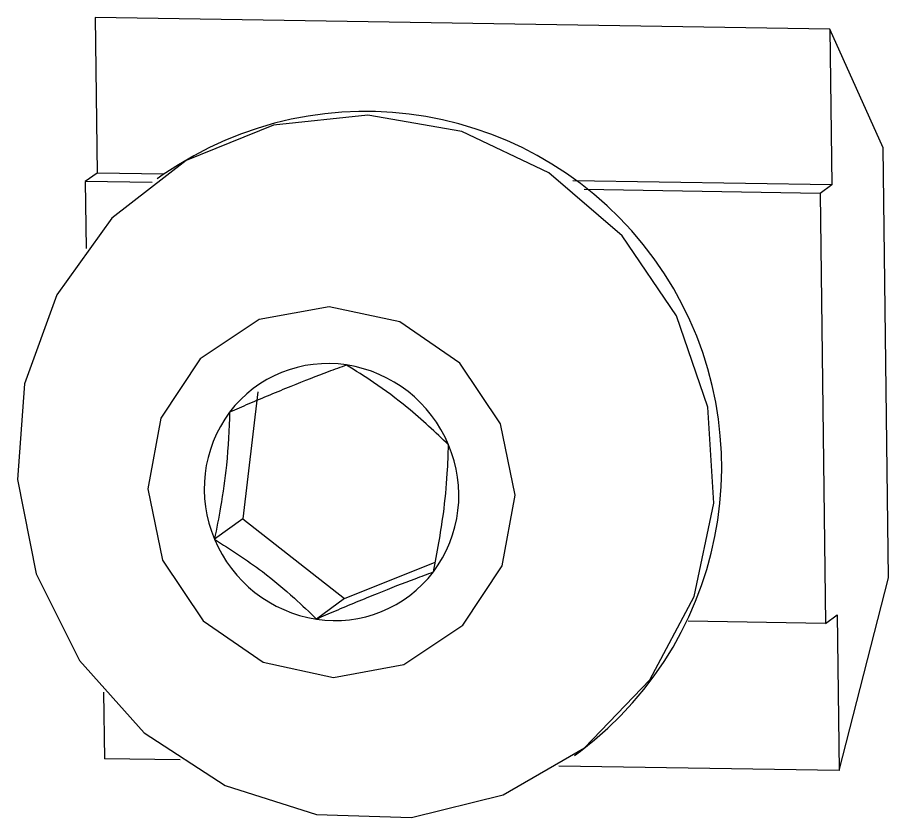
# Model space of a CAD drawing. Header units: millimetres. Extents: x 0 to 279, y 0 to 216.
# Drawn here: x 75.35 to 76.513, y 112.446 to 113.515 of the extents above; entities that cross this region are included whole.
import ezdxf

# ---------------------------------------------------------------- set-up
doc = ezdxf.new("R2010")
doc.units = ezdxf.units.MM

msp = doc.modelspace()

# ---------------------------------------------------------------- linework, layer by layer
at = {"color": 7, "linetype": 'Continuous', "lineweight": 25}
for p, q in [((75.454, 113.5147), (75.4566, 113.3069)), ((76.4346, 113.499), (75.454, 113.5147)), ((76.4346, 113.499), (76.4372, 113.2911)), ((76.5057, 113.3407), (76.4346, 113.499)), ((76.5129, 112.7666), (76.5057, 113.3407)), ((75.4566, 113.3069), (75.4409, 113.2955)), ((75.5457, 113.3054), (75.4566, 113.3069)), ((75.5449, 113.3049), (75.5369, 113.299)), ((75.4409, 113.2955), (75.442, 113.2062)), ((75.5302, 113.2941), (75.4409, 113.2955)), ((76.4372, 113.2911), (76.0913, 113.2967)), ((76.4215, 113.2798), (76.1066, 113.2849)), ((76.4372, 113.2911), (76.4215, 113.2798)), ((76.4215, 113.2798), (76.4287, 112.7057)), ((75.6711, 113.0149), (75.6509, 112.8453)), ((75.6509, 112.8453), (75.6133, 112.8181)), ((75.6509, 112.8453), (75.7869, 112.7387)), ((75.7869, 112.7387), (75.9076, 112.7874)), ((76.447, 112.5092), (76.5129, 112.7666)), ((75.7869, 112.7387), (75.7492, 112.7115)), ((76.4287, 112.7057), (76.4444, 112.717)), ((76.4444, 112.717), (76.447, 112.5092)), ((76.4287, 112.7057), (76.2452, 112.7087)), ((75.4653, 112.6139), (75.4664, 112.5249)), ((76.0935, 112.5292), (76.1016, 112.535)), ((75.5673, 112.5233), (75.4664, 112.5249)), ((76.447, 112.5092), (76.0729, 112.5152))]:
    msp.add_line(p, q, dxfattribs=at)
at = {"color": 7, "linetype": 'Continuous', "lineweight": 25, "flags": 128}
for points in [[(75.9985, 112.4767), (76.1072, 112.5395), (76.1943, 112.6301), (76.2532, 112.7417), (76.2797, 112.8662), (76.2717, 112.9942), (76.2299, 113.1162), (76.1573, 113.2233), (76.0593, 113.3074), (75.9432, 113.3624), (75.8177, 113.3841), (75.6919, 113.3709), (75.5753, 113.3239), (75.4764, 113.2465), (75.4027, 113.1445), (75.3596, 113.0253), (75.3503, 112.8979), (75.3754, 112.7718), (75.4332, 112.6561), (75.5193, 112.5596), (75.6273, 112.4894), (75.7493, 112.4507), (75.8761, 112.4464), (75.9985, 112.4767)], [(75.8659, 112.6508), (75.9448, 112.7031), (75.997, 112.7825), (76.0146, 112.8769), (75.9948, 112.9719), (75.9407, 113.0531), (75.8606, 113.1081), (75.7665, 113.1285), (75.6729, 113.1113), (75.594, 113.059), (75.5418, 112.9796), (75.5243, 112.8852), (75.544, 112.7902), (75.5981, 112.709), (75.6783, 112.654), (75.7723, 112.6336), (75.8659, 112.6508)]]:
    msp.add_lwpolyline(points, dxfattribs=at)
at = {"color": 7, "linetype": 'Continuous', "lineweight": 25}
for centre, radius, start, end in [((75.815, 112.914), 0.4751, 307.1018, 124.6368), ((75.7644, 112.888), 0.1646, 81.1994, 142.7098), ((75.7626, 112.8762), 0.1766, 22.5907, 81.1867), ((75.7706, 112.8854), 0.1711, 143.2649, 203.1557), ((75.7683, 112.8767), 0.1711, 323.2649, 23.1557), ((75.7763, 112.8859), 0.1766, 202.5907, 261.1867), ((75.7744, 112.8741), 0.1646, 261.1994, 322.7098)]:
    msp.add_arc(centre, radius, start, end, dxfattribs=at)
for points, knots in [([(75.7896, 113.0506), (75.7816, 113.0477), (75.7592, 113.0395), (75.7152, 113.0223), (75.6686, 113.0029), (75.6419, 112.9913), (75.6335, 112.9877)], [0, 0, 0, 0, 0.180942, 0.506293, 0.843975, 1, 1, 1, 1]), ([(75.9256, 112.944), (75.9081, 112.9607), (75.8783, 112.9893), (75.8283, 113.0262), (75.8015, 113.0431), (75.7896, 113.0506)], [0, 0, 0, 0, 0.439117, 0.751367, 1, 1, 1, 1]), ([(75.6335, 112.9877), (75.6326, 112.9649), (75.6311, 112.9258), (75.6224, 112.8643), (75.6161, 112.8323), (75.6133, 112.8181)], [0, 0, 0, 0, 0.439117, 0.751367, 1, 1, 1, 1]), ([(75.9054, 112.7744), (75.9103, 112.8001), (75.9187, 112.8442), (75.9243, 112.9034), (75.9252, 112.9315), (75.9256, 112.944)], [0, 0, 0, 0, 0.439117, 0.751367, 1, 1, 1, 1]), ([(75.6133, 112.8181), (75.6347, 112.8043), (75.6715, 112.7807), (75.7184, 112.7416), (75.7398, 112.7207), (75.7492, 112.7115)], [0, 0, 0, 0, 0.439117, 0.751367, 1, 1, 1, 1]), ([(75.7492, 112.7115), (75.7577, 112.7151), (75.7843, 112.7266), (75.8309, 112.7461), (75.875, 112.7632), (75.8974, 112.7715), (75.9054, 112.7744)], [0, 0, 0, 0, 0.156025, 0.493707, 0.819058, 1, 1, 1, 1])]:
    msp.add_open_spline(points, degree=3, knots=knots, dxfattribs=at)

doc.saveas('drawing.dxf')
